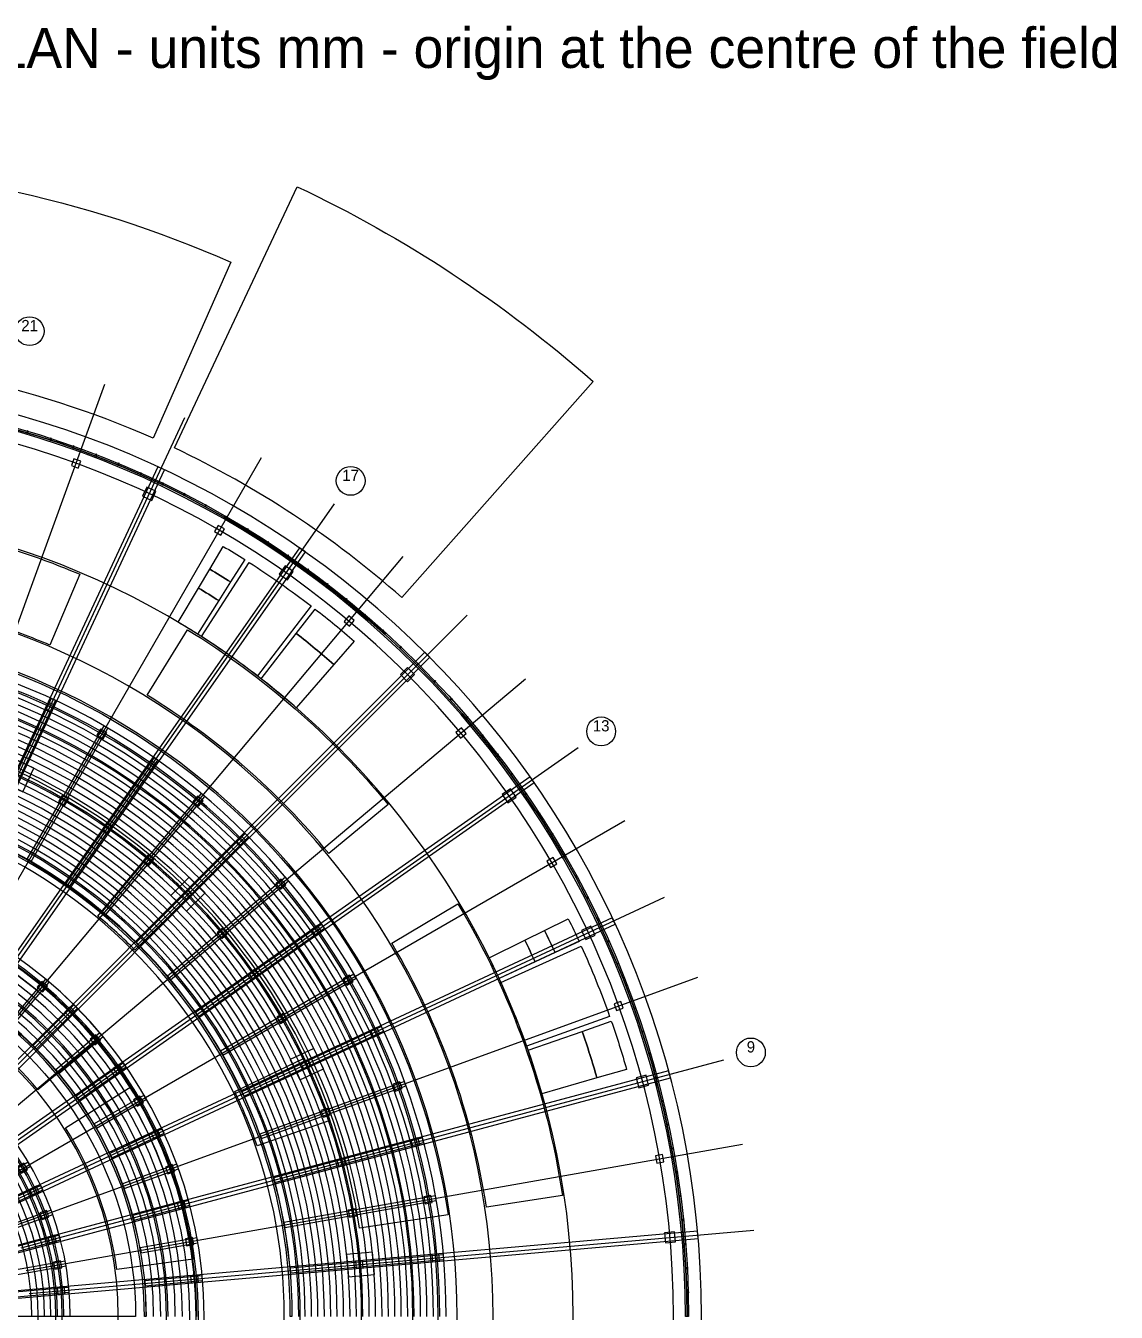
# Model space of a CAD drawing. Extents: x -180904 to 220347, y -304894 to 186390.
# Drawn here: x 84313 to 220347, y 25908 to 186390 of the extents above; entities that cross this region are included whole.
import ezdxf
from ezdxf.enums import TextEntityAlignment as Align

# ---------------------------------------------------------------- set-up
doc = ezdxf.new("R2010")
doc.units = 0
for name, color, linetype in [('02_ROW_LINES', 8, 'CONTINUOUS'), ('02_TIER_EDGES', 8, 'CONTINUOUS'), ('05_LEVELS', 40, 'CONTINUOUS'), ('06_FLOOR_PLATES', 9, 'CONTINUOUS'), ('06_PROGRAM_CLUB_LOUNGE', 9, 'CONTINUOUS'), ('06_PROGRAM_CONCESSIONS', 9, 'CONTINUOUS'), ('06_PROGRAM_RETAIL', 9, 'CONTINUOUS'), ('06_PROGRAM_TOILETS', 9, 'CONTINUOUS'), ('07_CORES', 6, 'CONTINUOUS'), ('07_VOMITORIES', 6, 'CONTINUOUS'), ('08_COLUMNS', 8, 'CONTINUOUS'), ('08_GRID', 8, 'CONTINUOUS'), ('08_RAKERS', 8, 'CONTINUOUS'), ('09_DECK', 254, 'CONTINUOUS'), ('09_PRIMARY_FRAMES', 254, 'CONTINUOUS'), ('10_BANDS', 252, 'CONTINUOUS'), ('10_MULLIONS', 252, 'CONTINUOUS'), ('10_SKIN', 252, 'CONTINUOUS'), ('11_AIR_HANDLING', 4, 'CONTINUOUS'), ('11_CENTRAL_PLANT', 4, 'CONTINUOUS'), ('11_DUCT_ZONES', 4, 'CONTINUOUS'), ('11_RISERS', 4, 'CONTINUOUS'), ('12_RISERS', 30, 'CONTINUOUS'), ('12_ROOMS', 30, 'CONTINUOUS'), ('13_RISERS', 150, 'CONTINUOUS'), ('15_RIBBON_BOARDS', 130, 'CONTINUOUS'), ('16_KITCHENS', 33, 'CONTINUOUS'), ('17_SERVICE_YARD', 82, 'CONTINUOUS'), ('95_TITLE', 7, 'CONTINUOUS')]:
    doc.layers.add(name, color=color, linetype=linetype)

msp = doc.modelspace()

# ---------------------------------------------------------------- linework, layer by layer
at = {"layer": '02_ROW_LINES'}
for radius in [84100, 83300, 82500, 81700, 80900, 80100, 79300, 78500, 77700, 76900, 76100, 75300, 74500, 73700, 72900, 72100, 71300, 70500, 69700, 68900, 68100, 67300, 66500, 65700, 53800, 52900, 52000, 51100, 50200, 49300, 48400, 47500, 37200, 36400, 35600, 34800, 34000, 33200]:
    msp.add_arc((51864, 25384), radius, 0, 90, dxfattribs=at)
at = {"layer": '02_TIER_EDGES'}
for radius in [84900, 54700, 38000]:
    msp.add_arc((51864, 25384), radius, 0, 90, dxfattribs=at)
at = {"layer": '05_LEVELS'}
for points in [[(118564, -25384), (118564, 25384, 0.414), (51864, 92084), (-51864, 92084, 0.414), (-118564, 25384), (-118564, -25384, 0.414), (-51864, -92084), (51864, -92084, 0.414)], [(104764, -25384), (104764, 25384, 0.414), (51864, 78284), (-51864, 78284, 0.414), (-104764, 25384), (-104764, -25384, 0.414), (-51864, -78284), (51864, -78284, 0.414)], [(101864, -25384), (101864, 25384, 0.414), (51864, 75384), (-51864, 75384, 0.414), (-101864, 25384), (-101864, -25384, 0.414), (-51864, -75384), (51864, -75384, 0.414)], [(88064, -25384), (88064, 25384, 0.414), (51864, 61584), (-51864, 61584, 0.414), (-88064, 25384), (-88064, -25384, 0.414), (-51864, -61584), (51864, -61584, 0.414)]]:
    msp.add_lwpolyline(points, format="xyb", close=True, dxfattribs=at)
at = {"layer": '06_FLOOR_PLATES'}
for points in [[(152604, -25384), (152604, 25384, 0.414), (51864, 126124), (-51864, 126124, 0.414), (-152604, 25384), (-152604, -25384, 0.414), (-51864, -126124), (51864, -126124, 0.414)], [(138136.051, -25384), (138136.051, 25384, 0.414), (51864, 111656.051), (-51864, 111656.051, 0.414), (-138136.051, 25384), (-138136.051, -25384, 0.414), (-51864, -111656.051), (51864, -111656.051, 0.414)], [(132604, -25384), (132604, 25384, 0.414), (51864, 106124), (-51864, 106124, 0.414), (-132604, 25384), (-132604, -25384, 0.414), (-51864, -106124), (51864, -106124, 0.414)], [(106564, -25384), (106564, 25384, 0.414), (51864, 80084), (-51864, 80084, 0.414), (-106564, 25384), (-106564, -25384, 0.414), (-51864, -80084), (51864, -80084, 0.414)], [(105864, -25384), (105864, 25384, 0.414), (51864, 79384), (-51864, 79384, 0.414), (-105864, 25384), (-105864, -25384, 0.414), (-51864, -79384), (51864, -79384, 0.414)], [(85864, -25384), (85864, 25384, 0.414), (51864, 59384), (-51864, 59384, 0.414), (-85864, 25384), (-85864, -25384, 0.414), (-51864, -59384), (51864, -59384, 0.414)]]:
    msp.add_lwpolyline(points, format="xyb", close=True, dxfattribs=at)
at = {"layer": '06_PROGRAM_CLUB_LOUNGE'}
msp.add_lwpolyline([(125949.606, 36399.125, 0.33), (62879.125, 99469.606), (64522.136, 110520.182, -0.33), (137000.182, 38042.136)], format="xyb", close=True, dxfattribs=at)
at = {"layer": '06_PROGRAM_CONCESSIONS'}
for points in [[(122114.48, 83133.057, 0.083), (99472.78, 102866.176), (104498.559, 111045.513, -0.083), (129530.41, 89229.285)], [(97939.577, 71090.14, 0.024), (93316.238, 75321.18), (99447.848, 82707.882, -0.024), (104755.071, 77850.986)], [(85828.297, 53669.448, 0.092), (73407.692, 63978.162), (78086.865, 72360.604, -0.092), (93205.157, 59812.893)]]:
    msp.add_lwpolyline(points, format="xyb", close=True, dxfattribs=at)
at = {"layer": '06_PROGRAM_RETAIL'}
msp.add_lwpolyline([(87319.173, 109127.742, 0.021), (80259.082, 111777.304), (83256.583, 120897.336, -0.021), (91061.967, 117968.075)], format="xyb", close=True, dxfattribs=at)
at = {"layer": '06_PROGRAM_TOILETS'}
for points in [[(141776.304, 39017.092, 0.097), (129977.93, 71948.982), (138223.957, 76864.573, -0.097), (151267.816, 40456.258)], [(113170.417, 46680.32, 0.028), (110386.359, 53440.077), (119042.979, 57590.129, -0.028), (122238.854, 49830.469)], [(95673.744, 31244.571, 0.108), (89278.843, 48916.309), (97405.143, 54027.398, -0.108), (105188.983, 32517.456)]]:
    msp.add_lwpolyline(points, format="xyb", close=True, dxfattribs=at)
at = {"layer": '07_CORES'}
for points in [[(113216.658, 105286.434, 0.021), (106235.893, 110191.104), (112172.868, 119451.359, -0.021), (119915.876, 114011.139)], [(146786.743, 59121.523, 0.021), (143591.724, 67032.195), (153607.656, 71579.844, -0.021), (157151.545, 62805.39)]]:
    msp.add_lwpolyline(points, format="xyb", close=True, dxfattribs=at)
at = {"layer": '07_VOMITORIES'}
for points in [[(83931.137, 90839.514), (85304.646, 93785.015), (82766.984, 94968.346), (81393.475, 92022.846)], [(104384.356, 75924.457), (106682.453, 78222.554), (104702.554, 80202.453), (102404.457, 77904.356)], [(118502.846, 54913.475), (121448.346, 56286.984), (120265.015, 58824.646), (117319.514, 57451.137)], [(124583.707, 30340.802), (127821.339, 30624.058), (127577.303, 33413.403), (124339.671, 33130.147)]]:
    msp.add_lwpolyline(points, close=True, dxfattribs=at)
at = {"layer": '08_COLUMNS'}
for points in [[(90863.314, 131218.022), (91171.132, 132063.745), (90325.408, 132371.563), (90017.59, 131525.84)], [(100026.016, 127177.07), (100558.515, 128319.018), (99416.568, 128851.517), (98884.069, 127709.569)], [(108648.711, 122838.005), (109098.711, 123617.428), (108319.289, 124067.428), (107869.289, 123288.005)], [(116970.508, 117267.359), (117693.215, 118299.49), (116661.083, 119022.196), (115938.377, 117990.065)], [(124708.734, 111496.898), (125287.243, 112186.338), (124597.803, 112764.847), (124019.294, 112075.407)], [(131936.772, 104565.817), (132827.726, 105456.772), (131936.772, 106347.726), (131045.817, 105456.772)], [(87539.332, 100825.207), (87919.689, 101640.884), (87104.012, 102021.24), (86723.655, 101205.563)], [(93978.711, 97428.82), (94428.711, 98208.243), (93649.289, 98658.243), (93199.289, 97878.82)], [(138555.407, 97539.294), (139244.847, 98117.803), (138666.338, 98807.243), (137976.898, 98228.734)], [(100097.572, 93484.129), (100613.791, 94221.366), (99876.554, 94737.584), (99360.335, 94000.347)], [(89198.711, 89149.617), (89648.711, 89929.04), (88869.289, 90379.04), (88419.289, 89599.617)], [(105849.346, 89021.154), (106427.855, 89710.594), (105738.415, 90289.103), (105159.906, 89599.663)], [(144470.065, 89458.377), (145502.196, 90181.083), (144779.49, 91213.215), (143747.359, 90490.508)], [(94614.181, 85653.035), (95130.4, 86390.272), (94393.163, 86906.491), (93876.944, 86169.254)], [(111190.259, 84073.863), (111826.655, 84710.259), (111190.259, 85346.655), (110553.863, 84710.259)], [(99704.296, 81697.769), (100282.805, 82387.209), (99593.365, 82965.718), (99014.856, 82276.278)], [(149768.005, 81389.289), (150547.428, 81839.289), (150097.428, 82618.711), (149318.005, 82168.711)], [(116079.663, 78679.906), (116769.103, 79258.415), (116190.594, 79947.855), (115501.154, 79369.346)], [(104430.318, 77313.922), (105066.714, 77950.318), (104430.318, 78586.714), (103793.922, 77950.318)], [(120480.347, 72880.335), (121217.584, 73396.554), (120701.366, 74133.791), (119964.129, 73617.572)], [(154189.569, 72404.069), (155331.517, 72936.568), (154799.018, 74078.515), (153657.07, 73546.016)], [(108756.278, 72534.856), (109445.718, 73113.365), (108867.209, 73802.805), (108177.769, 73224.296)], [(112649.254, 67396.944), (113386.491, 67913.163), (112870.272, 68650.4), (112133.035, 68134.181)], [(124358.82, 66719.289), (125138.243, 67169.289), (124688.243, 67948.711), (123908.82, 67498.711)], [(86437.16, 65886.612), (87015.669, 66576.052), (86326.229, 67154.561), (85747.72, 66465.121)], [(158005.84, 63537.59), (158851.563, 63845.408), (158543.745, 64691.132), (157698.022, 64383.314)], [(89835.634, 62719.238), (90472.03, 63355.634), (89835.634, 63992.03), (89199.238, 63355.634)], [(116079.617, 61939.289), (116859.04, 62389.289), (116409.04, 63168.711), (115629.617, 62718.711)], [(127685.563, 60243.655), (128501.24, 60624.012), (128120.884, 61439.689), (127305.207, 61059.332)], [(92945.121, 59267.72), (93634.561, 59846.229), (93056.052, 60535.669), (92366.612, 59957.16)], [(95741.956, 55558.327), (96479.193, 56074.546), (95962.974, 56811.782), (95225.737, 56295.564)], [(119021.261, 56203.425), (119836.938, 56583.781), (119456.581, 57399.458), (118640.904, 57019.102)], [(130435.258, 53502.719), (131280.982, 53810.537), (130973.163, 54656.261), (130127.44, 54348.443)], [(160799.963, 53921.079), (162017.03, 54247.191), (161690.918, 55464.258), (160473.851, 55138.146)], [(98204.853, 51619.289), (98984.276, 52069.289), (98534.276, 52848.711), (97754.853, 52398.711)], [(121451.797, 50233.007), (122297.52, 50540.825), (121989.702, 51386.548), (121143.979, 51078.73)], [(100315.068, 47480.584), (101130.745, 47860.94), (100750.388, 48676.617), (99934.711, 48296.261)], [(132586.979, 46547.783), (133456.312, 46780.72), (133223.375, 47650.053), (132354.042, 47417.116)], [(123352.728, 44073.473), (124222.061, 44306.41), (123989.124, 45175.743), (123119.791, 44942.806)], [(163018.608, 44526.614), (163904.935, 44682.898), (163748.652, 45569.225), (162862.325, 45412.941)], [(83742.229, 43269.289), (84521.651, 43719.289), (84071.651, 44498.711), (83292.229, 44048.711)], [(102056.541, 43173.711), (102902.264, 43481.529), (102594.446, 44327.252), (101748.723, 44019.434)], [(85179.728, 40422.859), (85995.405, 40803.215), (85615.048, 41618.892), (84799.371, 41238.536)], [(134124.349, 39431.777), (135010.676, 39588.06), (134854.392, 40474.387), (133968.065, 40318.104)], [(86363.674, 37461.975), (87209.398, 37769.793), (86901.58, 38615.516), (86055.856, 38307.698)], [(103416.019, 38731.448), (104285.352, 38964.385), (104052.415, 39833.718), (103183.082, 39600.781)], [(124709.587, 37771.7), (125595.914, 37927.984), (125439.63, 38814.311), (124553.303, 38658.027)], [(87285.058, 34409.169), (88154.391, 34642.107), (87921.454, 35511.44), (87052.12, 35278.503)], [(164100.393, 34571.006), (165355.598, 34680.822), (165245.782, 35936.027), (163990.577, 35826.211)], [(104383.155, 34187.602), (105269.482, 34343.885), (105113.198, 35230.212), (104226.871, 35073.929)], [(87936.865, 31287.677), (88823.192, 31443.961), (88666.909, 32330.288), (87780.582, 32174.004)], [(125512.046, 31375.65), (126408.622, 31454.09), (126330.181, 32350.666), (125433.606, 32272.225)], [(135035.668, 32208.859), (135932.243, 32287.299), (135853.803, 33183.875), (134957.227, 33105.434)], [(104950.588, 29576.756), (105847.163, 29655.196), (105768.723, 30551.771), (104872.148, 30473.331)], [(88314.136, 28121.255), (89210.712, 28199.695), (89132.271, 29096.27), (88235.696, 29017.83)]]:
    msp.add_lwpolyline(points, close=True, dxfattribs=at)
at = {"layer": '08_GRID'}
for p, q in [((63150.665, 56393.856), (94185.573, 141661.565)), ((65810.403, 55292.157), (104158.784, 137530.526)), ((68364, 53962.838), (113734, 132545.983)), ((70792.022, 52416.017), (122838.348, 126745.874)), ((73075.991, 50663.467), (131402.539, 120174.339)), ((75198.524, 48718.524), (139361.393, 112881.393)), ((77143.467, 46595.991), (146654.339, 104922.539)), ((78896.017, 44312.022), (153225.874, 96358.348)), ((80442.838, 41884), (159025.983, 87254)), ((81772.157, 39330.403), (164010.526, 77678.784)), ((82873.856, 36670.665), (168141.565, 67705.573)), ((83739.552, 33925.028), (171387.662, 57410.269)), ((84362.656, 31114.39), (173724.111, 46871.226)), ((84738.425, 28260.14), (175133.132, 36168.652))]:
    msp.add_line(p, q, dxfattribs=at)
for points in [[(165104, -25384), (165104, 25384, 0.414), (51864, 138624), (-51864, 138624, 0.414), (-165104, 25384), (-165104, -25384, 0.414), (-51864, -138624), (51864, -138624, 0.414)], [(135764, -25384), (135764, 25384, 0.414), (51864, 109284), (-51864, 109284, 0.414), (-135764, 25384), (-135764, -25384, 0.414), (-51864, -109284), (51864, -109284, 0.414)], [(126204, -25384), (126204, 25384, 0.414), (51864, 99724), (-51864, 99724, 0.414), (-126204, 25384), (-126204, -25384, 0.414), (-51864, -99724), (51864, -99724, 0.414)], [(105564, -25384), (105564, 25384, 0.414), (51864, 79084), (-51864, 79084, 0.414), (-105564, 25384), (-105564, -25384, 0.414), (-51864, -79084), (51864, -79084, 0.414)], [(88864, -25384), (88864, 25384, 0.414), (51864, 62384), (-51864, 62384, 0.414), (-88864, 25384), (-88864, -25384, 0.414), (-51864, -62384), (51864, -62384, 0.414)]]:
    msp.add_lwpolyline(points, format="xyb", close=True, dxfattribs=at)
for centre in [(84796.135, 148288.402), (124845.866, 129612.906), (156092.906, 98365.866), (174768.402, 58316.135)]:
    msp.add_circle(centre, 1800, dxfattribs=at)
at = {"layer": '08_RAKERS'}
for points in [[(79901.912, 84801.636), (88016.183, 102202.746), (87472.398, 102456.317), (79358.127, 85055.207)], [(84973.808, 82131.869), (94573.808, 98759.557), (94054.192, 99059.557), (84454.192, 82431.869)], [(89793.717, 79030.216), (100806.385, 94757.936), (100314.894, 95102.081), (89302.226, 79374.362)], [(94324.959, 75520.284), (106666.481, 90228.337), (106206.855, 90614.01), (93865.333, 75905.956)], [(98533.048, 71628.783), (112109.498, 85205.234), (111685.234, 85629.498), (98108.783, 72053.048)], [(102385.956, 67385.333), (117094.01, 79726.855), (116708.337, 80186.481), (102000.284, 67844.959)], [(105854.362, 62822.226), (121582.081, 73834.894), (121237.936, 74326.385), (105510.216, 63313.717)], [(82626.225, 61578.275), (87254.296, 67093.795), (86794.669, 67479.467), (82166.598, 61963.947)], [(108911.869, 57974.192), (125539.557, 67574.192), (125239.557, 68093.808), (108611.869, 58493.808)], [(85663.704, 58759.44), (90754.873, 63850.609), (90330.609, 64274.873), (85239.44, 59183.704)], [(111535.207, 52878.127), (128936.317, 60992.398), (128682.746, 61536.183), (111281.636, 53421.912)], [(88443.947, 55686.598), (93959.467, 60314.669), (93573.795, 60774.296), (88058.275, 56146.225)], [(90945.795, 52383.135), (96843.69, 56512.885), (96499.544, 57004.377), (90601.649, 52874.626)], [(113704.411, 47572.816), (131746.51, 54139.602), (131541.297, 54703.418), (113499.199, 48136.631)], [(93150.207, 48874.192), (99385.59, 52474.192), (99085.59, 52993.808), (92850.207, 49393.808)], [(95040.405, 45186.475), (101565.821, 48229.327), (101312.25, 48773.111), (94786.834, 45730.26)], [(115402.973, 42098.634), (133948.748, 47067.959), (133793.457, 47647.515), (115247.681, 42678.189)], [(66156.279, 33289.241), (84922.965, 44124.192), (84622.965, 44643.808), (65856.279, 33808.856)], [(96602.006, 41348.049), (103367.792, 43810.594), (103162.58, 44374.41), (96396.793, 41911.865)], [(66790.88, 32013.505), (86430.481, 41171.602), (86176.91, 41715.386), (66537.309, 32557.29)], [(116617.964, 36497.243), (135526.273, 39831.288), (135422.084, 40422.173), (116513.775, 37088.128)], [(67311.878, 30687.314), (87674.926, 38098.858), (87469.714, 38662.673), (67106.666, 31251.13)], [(97823.122, 37388.127), (104777.788, 39251.624), (104622.497, 39831.18), (97667.831, 37967.682)], [(67715.308, 29320.762), (88646.827, 34929.346), (88491.536, 35508.901), (67560.017, 29900.318)], [(98694.463, 33336.846), (105785.079, 34587.113), (105680.89, 35177.998), (98590.274, 33927.731)], [(67998.101, 27924.249), (89338.789, 31687.188), (89234.6, 32278.073), (67893.912, 28515.134)], [(117340.138, 30811.274), (136467.077, 32484.664), (136414.783, 33082.381), (117287.845, 31408.991)], [(68158.103, 26508.403), (89745.545, 28397.06), (89693.252, 28994.777), (68105.809, 27106.12)], [(99209.395, 29225.039), (106381.997, 29852.561), (106329.703, 30450.278), (99157.101, 29822.756)]]:
    msp.add_lwpolyline(points, close=True, dxfattribs=at)
at = {"layer": '09_DECK'}
msp.add_lwpolyline([(168604, -25384), (168604, 25384, 0.414), (51864, 142124), (-51864, 142124, 0.414), (-168604, 25384), (-168604, -25384, 0.414), (-51864, -142124), (51864, -142124, 0.414)], format="xyb", close=True, dxfattribs=at)
at = {"layer": '09_PRIMARY_FRAMES'}
for points in [[(57343.258, 36069.515), (101608.294, 130996.193), (100792.617, 131376.549), (56527.581, 36449.872)], [(59115.536, 34955.715), (119191.932, 120753.7), (118454.695, 121269.919), (58378.299, 35471.934)], [(60667.479, 33551.083), (134729.844, 107613.448), (134093.448, 108249.844), (60031.083, 34187.479)], [(61951.934, 31898.299), (147749.919, 91974.695), (147233.7, 92711.932), (61435.715, 32635.536)], [(62929.872, 30047.581), (157856.549, 74312.617), (157476.193, 75128.294), (62549.515, 30863.258)], [(63571.578, 28055.162), (164742.65, 55163.869), (164509.712, 56033.202), (63338.641, 28924.495)], [(63857.556, 25981.581), (168198.989, 35110.274), (168120.549, 36006.849), (63779.116, 26878.157)]]:
    msp.add_lwpolyline(points, close=True, dxfattribs=at)
at = {"layer": '10_BANDS'}
msp.add_lwpolyline([(166804, 25384, 0.414), (51864, 140324), (51864, 140524, -0.414), (167004, 25384)], format="xyb", close=True, dxfattribs=at)
msp.add_lwpolyline([(166804, 25384, 0.414), (51864, 140324), (51864, 140524, -0.414), (167004, 25384)], format="xyb", close=True, dxfattribs=at)
msp.add_lwpolyline([(166804, 25384, 0.414), (51864, 140324), (51864, 140524, -0.414), (167004, 25384)], format="xyb", close=True, dxfattribs=at)
msp.add_lwpolyline([(166804, 25384, 0.414), (51864, 140324), (51864, 140524, -0.414), (167004, 25384)], format="xyb", close=True, dxfattribs=at)
at = {"layer": '10_MULLIONS'}
for points in [[(84556.665, 135576.54), (84627.669, 135816.244), (84531.787, 135844.646), (84460.783, 135604.941)], [(87429.966, 134682.985), (87507.22, 134920.749), (87412.115, 134951.651), (87334.861, 134713.887)], [(90278.892, 133714.523), (90362.344, 133950.183), (90268.08, 133983.564), (90184.628, 133747.903)], [(93101.491, 132671.816), (93191.083, 132905.211), (93097.725, 132941.048), (93008.133, 132707.653)], [(95895.828, 131555.579), (95991.499, 131786.549), (95899.111, 131824.818), (95803.44, 131593.848)], [(98659.987, 130366.578), (98761.671, 130594.964), (98670.317, 130635.638), (98568.632, 130407.252)], [(101392.075, 129105.627), (101499.703, 129331.273), (101409.444, 129374.324), (101301.816, 129148.678)], [(104090.218, 127773.59), (104203.716, 127996.342), (104114.615, 128041.741), (104001.118, 127818.989)], [(106752.569, 126371.381), (106871.858, 126591.085), (106783.977, 126638.801), (106664.687, 126419.097)], [(109377.301, 124899.96), (109502.301, 125116.466), (109415.699, 125166.466), (109290.699, 124949.96)], [(111962.617, 123360.336), (112093.242, 123573.496), (112007.978, 123625.745), (111877.353, 123412.585)], [(114506.744, 121753.563), (114642.904, 121963.231), (114559.037, 122017.695), (114422.877, 121808.027)], [(117007.939, 120080.744), (117149.541, 120286.775), (117067.128, 120343.416), (116925.527, 120137.384)], [(119464.488, 118343.024), (119611.434, 118545.278), (119530.532, 118604.057), (119383.586, 118401.803)], [(121874.706, 116541.595), (122026.897, 116739.933), (121947.561, 116800.809), (121795.371, 116602.471)], [(124236.943, 114677.691), (124394.273, 114871.977), (124316.559, 114934.909), (124159.228, 114740.623)], [(126549.579, 112752.589), (126711.941, 112942.691), (126635.9, 113007.636), (126473.538, 112817.534)], [(128811.029, 110767.61), (128978.312, 110953.396), (128903.997, 111020.309), (128736.715, 110834.523)], [(131019.744, 108724.112), (131191.832, 108905.456), (131119.295, 108974.292), (130947.206, 108792.948)], [(133174.209, 106623.498), (133350.985, 106800.275), (133280.275, 106870.985), (133103.498, 106694.209)], [(135272.948, 104467.206), (135454.292, 104639.295), (135385.456, 104711.832), (135204.112, 104539.744)], [(137314.523, 102256.715), (137500.309, 102423.997), (137433.396, 102498.312), (137247.61, 102331.029)], [(139297.534, 99993.538), (139487.636, 100155.9), (139422.691, 100231.941), (139232.589, 100069.579)], [(141220.623, 97679.228), (141414.909, 97836.559), (141351.977, 97914.273), (141157.691, 97756.943)], [(143082.471, 95315.371), (143280.809, 95467.561), (143219.933, 95546.897), (143021.595, 95394.706)], [(144881.803, 92903.586), (145084.057, 93050.532), (145025.278, 93131.434), (144823.024, 92984.488)], [(146617.384, 90445.527), (146823.416, 90587.128), (146766.775, 90669.541), (146560.744, 90527.939)], [(148288.027, 87942.877), (148497.695, 88079.037), (148443.231, 88162.904), (148233.563, 88026.744)], [(149892.585, 85397.353), (150105.745, 85527.978), (150053.496, 85613.242), (149840.336, 85482.617)], [(151429.96, 82810.699), (151646.466, 82935.699), (151596.466, 83022.301), (151379.96, 82897.301)], [(152899.097, 80184.687), (153118.801, 80303.977), (153071.085, 80391.858), (152851.381, 80272.569)], [(154298.989, 77521.118), (154521.741, 77634.615), (154476.342, 77723.716), (154253.59, 77610.218)], [(155628.678, 74821.816), (155854.324, 74929.444), (155811.273, 75019.703), (155585.627, 74912.075)], [(156887.252, 72088.632), (157115.638, 72190.317), (157074.964, 72281.671), (156846.578, 72179.987)], [(158073.848, 69323.44), (158304.818, 69419.111), (158266.549, 69511.499), (158035.579, 69415.828)], [(159187.653, 66528.133), (159421.048, 66617.725), (159385.211, 66711.083), (159151.816, 66621.491)], [(160227.903, 63704.628), (160463.564, 63788.08), (160430.183, 63882.344), (160194.523, 63798.892)], [(161193.887, 60854.861), (161431.651, 60932.115), (161400.749, 61027.22), (161162.985, 60949.966)], [(162084.941, 57980.783), (162324.646, 58051.787), (162296.244, 58147.669), (162056.54, 58076.665)], [(162900.455, 55084.365), (163141.937, 55149.07), (163116.055, 55245.662), (162874.574, 55180.957)], [(163639.871, 52167.592), (163882.963, 52225.953), (163859.619, 52323.19), (163616.526, 52264.829)], [(164302.681, 49232.462), (164547.218, 49284.44), (164526.427, 49382.255), (164281.89, 49330.277)], [(164888.431, 46280.989), (165134.245, 46326.547), (165116.021, 46424.873), (164870.207, 46379.314)], [(165396.72, 43315.193), (165643.642, 43354.302), (165627.998, 43453.07), (165381.076, 43413.962)], [(165827.199, 40337.108), (166075.06, 40369.74), (166062.007, 40468.884), (165814.146, 40436.253)], [(166179.573, 37348.775), (166428.204, 37374.908), (166417.751, 37474.36), (166169.12, 37448.228)], [(166453.601, 34352.243), (166702.831, 34371.857), (166694.985, 34471.549), (166445.755, 34451.934)], [(166649.096, 31349.563), (166898.753, 31362.647), (166893.519, 31462.51), (166643.862, 31449.426)], [(166765.922, 28342.796), (167015.836, 28349.34), (167013.218, 28449.306), (166763.304, 28442.761)]]:
    msp.add_lwpolyline(points, close=True, dxfattribs=at)
at = {"layer": '10_SKIN'}
msp.add_lwpolyline([(166604, 25384, 0.414), (51864, 140124), (51864, 140324, -0.414), (166804, 25384)], format="xyb", close=True, dxfattribs=at)
at = {"layer": '11_AIR_HANDLING'}
for points in [[(118058.932, 101323.308, 0.014), (113666.934, 104938.667), (118053.384, 110585.042, -0.014), (122757.104, 106713.084)], [(118058.932, 101323.308, 0.014), (113666.934, 104938.667), (118053.384, 110585.042, -0.014), (122757.104, 106713.084)], [(118058.932, 101323.308, 0.014), (113666.934, 104938.667), (118053.384, 110585.042, -0.014), (122757.104, 106713.084)], [(118058.932, 101323.308, 0.014), (113666.934, 104938.667), (118053.384, 110585.042, -0.014), (122757.104, 106713.084)], [(118058.932, 101323.308, 0.014), (113666.934, 104938.667), (118053.384, 110585.042, -0.014), (122757.104, 106713.084)], [(148698.178, 53163.302, 0.014), (146975.764, 58584.903), (153726.301, 60941.33, -0.014), (155570.963, 55134.932)], [(148698.178, 53163.302, 0.014), (146975.764, 58584.903), (153726.301, 60941.33, -0.014), (155570.963, 55134.932)], [(148698.178, 53163.302, 0.014), (146975.764, 58584.903), (153726.301, 60941.33, -0.014), (155570.963, 55134.932)], [(148698.178, 53163.302, 0.014), (146975.764, 58584.903), (153726.301, 60941.33, -0.014), (155570.963, 55134.932)], [(148698.178, 53163.302, 0.014), (146975.764, 58584.903), (153726.301, 60941.33, -0.014), (155570.963, 55134.932)]]:
    msp.add_lwpolyline(points, format="xyb", close=True, dxfattribs=at)
at = {"layer": '11_CENTRAL_PLANT'}
msp.add_lwpolyline([(100202.183, 134933.476, 0.104), (51864, 145124), (51864, 169124, -0.104), (109890.811, 156890.946)], format="xyb", close=True, dxfattribs=at)
at = {"layer": '11_DUCT_ZONES'}
for points in [[(142604, -25384), (142604, 25384, 0.414), (51864, 116124), (-51864, 116124, 0.414), (-142604, 25384), (-142604, -25384, 0.414), (-51864, -116124), (51864, -116124, 0.414)], [(132604, -25384), (132604, 25384, 0.414), (51864, 106124), (-51864, 106124, 0.414), (-132604, 25384), (-132604, -25384, 0.414), (-51864, -106124), (51864, -106124, 0.414)], [(116564, -25384), (116564, 25384, 0.414), (51864, 90084), (-51864, 90084, 0.414), (-116564, 25384), (-116564, -25384, 0.414), (-51864, -90084), (51864, -90084, 0.414)], [(106564, -25384), (106564, 25384, 0.414), (51864, 80084), (-51864, 80084, 0.414), (-106564, 25384), (-106564, -25384, 0.414), (-51864, -80084), (51864, -80084, 0.414)], [(95864, -25384), (95864, 25384, 0.414), (51864, 69384), (-51864, 69384, 0.414), (-95864, 25384), (-95864, -25384, 0.414), (-51864, -69384), (51864, -69384, 0.414)], [(85864, -25384), (85864, 25384, 0.414), (51864, 59384), (-51864, 59384, 0.414), (-85864, 25384), (-85864, -25384, 0.414), (-51864, -59384), (51864, -59384, 0.414)]]:
    msp.add_lwpolyline(points, format="xyb", close=True, dxfattribs=at)
at = {"layer": '11_RISERS'}
for points in [[(105756.073, 110496.82, 0.007), (103331.496, 111984.488), (105860.423, 116239.723, -0.007), (108404.135, 114678.957)], [(143355.051, 67549.569, 0.007), (142128.066, 70115.936), (146563.316, 72313.901, -0.007), (147850.591, 69621.433)]]:
    msp.add_lwpolyline(points, format="xyb", close=True, dxfattribs=at)
at = {"layer": '12_RISERS'}
for points in [[(108404.135, 114678.957, 0.007), (105860.423, 116239.723), (107265.382, 118603.743, -0.007), (109875.28, 117002.366)], [(147850.591, 69621.433, 0.007), (146563.316, 72313.901), (149027.344, 73534.994, -0.007), (150348.113, 70772.468)]]:
    msp.add_lwpolyline(points, format="xyb", close=True, dxfattribs=at)
at = {"layer": '12_ROOMS'}
for points in [[(122757.104, 106713.084, 0.014), (118053.384, 110585.042), (120415.318, 113625.398, -0.014), (125286.888, 109615.271)], [(122757.104, 106713.084, 0.014), (118053.384, 110585.042), (120415.318, 113625.398, -0.014), (125286.888, 109615.271)], [(122757.104, 106713.084, 0.014), (118053.384, 110585.042), (120415.318, 113625.398, -0.014), (125286.888, 109615.271)], [(122757.104, 106713.084, 0.014), (118053.384, 110585.042), (120415.318, 113625.398, -0.014), (125286.888, 109615.271)], [(122757.104, 106713.084, 0.014), (118053.384, 110585.042), (120415.318, 113625.398, -0.014), (125286.888, 109615.271)], [(155570.963, 55134.932, 0.014), (153726.301, 60941.33), (157361.206, 62210.176, -0.014), (159271.693, 56196.579)], [(155570.963, 55134.932, 0.014), (153726.301, 60941.33), (157361.206, 62210.176, -0.014), (159271.693, 56196.579)], [(155570.963, 55134.932, 0.014), (153726.301, 60941.33), (157361.206, 62210.176, -0.014), (159271.693, 56196.579)], [(155570.963, 55134.932, 0.014), (153726.301, 60941.33), (157361.206, 62210.176, -0.014), (159271.693, 56196.579)], [(155570.963, 55134.932, 0.014), (153726.301, 60941.33), (157361.206, 62210.176, -0.014), (159271.693, 56196.579)]]:
    msp.add_lwpolyline(points, format="xyb", close=True, dxfattribs=at)
at = {"layer": '13_RISERS'}
for points in [[(109875.28, 117002.366, 0.007), (107265.382, 118603.743), (108951.333, 121440.567, -0.007), (111640.655, 119790.457)], [(150348.113, 70772.468, 0.007), (149027.344, 73534.994), (151984.178, 75000.304, -0.007), (153345.14, 72153.711)]]:
    msp.add_lwpolyline(points, format="xyb", close=True, dxfattribs=at)
at = {"layer": '15_RIBBON_BOARDS'}
for points in [[(117314, 25384, 0.414), (51864, 90834), (51864, 91034, -0.414), (117514, 25384)], [(99114, 25384, 0.414), (51864, 72634), (51864, 72834, -0.414), (99314, 25384)]]:
    msp.add_lwpolyline(points, format="xyb", close=True, dxfattribs=at)
at = {"layer": '16_KITCHENS'}
msp.add_lwpolyline([(82514, 25384, 0.267), (67242.143, 51896.926), (75019.018, 65304.767, -0.267), (98014, 25384)], format="xyb", close=True, dxfattribs=at)
at = {"layer": '17_SERVICE_YARD'}
msp.add_lwpolyline([(131220.445, 115051.287, 0.071), (102859.296, 133722.116), (118191.104, 166294.123, -0.071), (155079.072, 142009.883)], format="xyb", close=True, dxfattribs=at)

# ---------------------------------------------------------------- texts
at = {"layer": '08_GRID'}
for s, p in [('21', (84796.135, 148288.402)), ('17', (124845.866, 129612.906)), ('13', (156092.906, 98365.866)), ('9', (174768.402, 58316.135))]:
    msp.add_text(s, height=1400, dxfattribs=at).set_placement(p, align=Align.CENTER)
at = {"layer": '95_TITLE'}
msp.add_text('HOK - Compact enclosed NFL bowl (Allegiant-inspired) - GENERAL ARRANGEMENT PLAN - units mm - origin at the centre of the field', height=5000, dxfattribs=at).set_placement((-180904, 181124))

doc.saveas('drawing.dxf')
